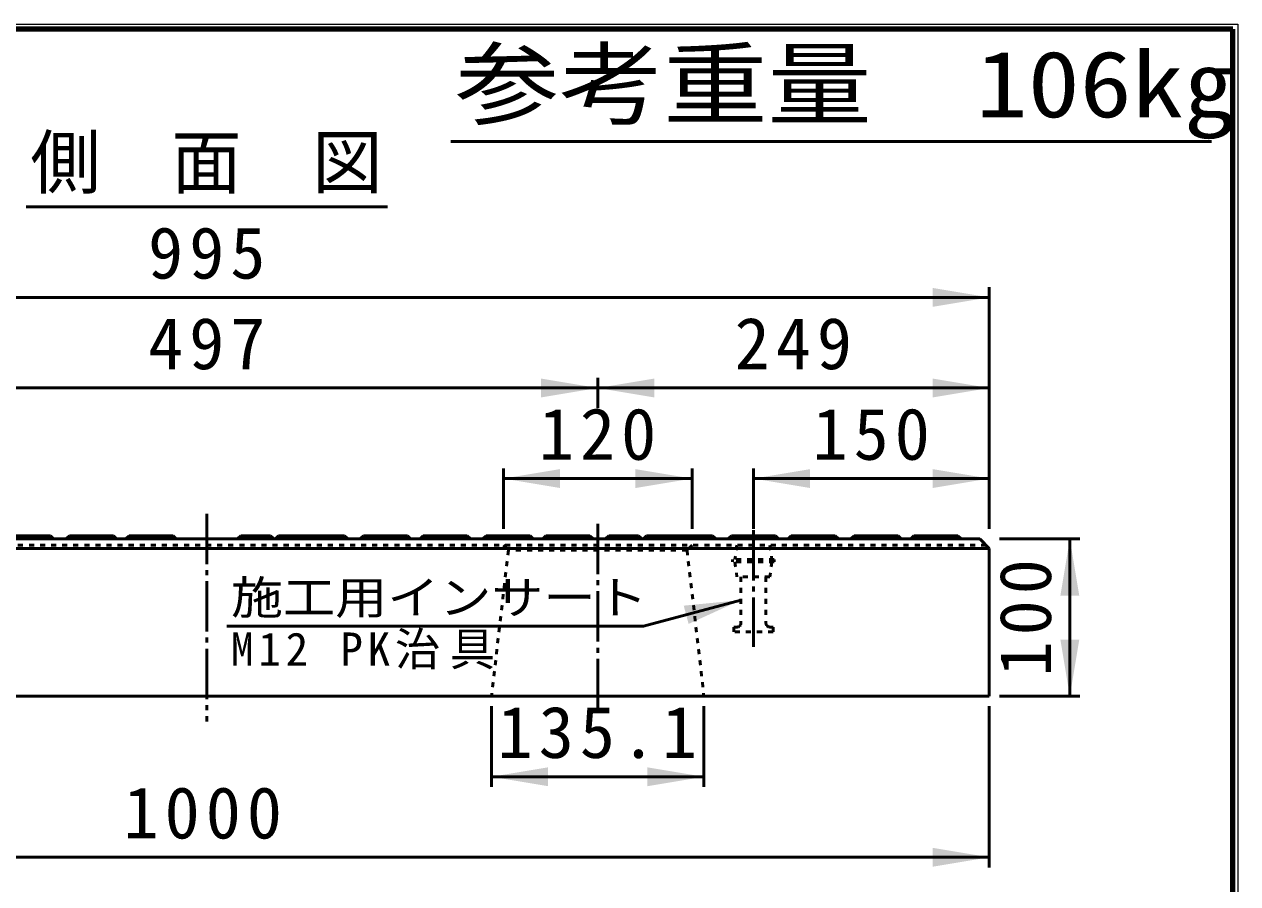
# Model space of a CAD drawing. Units: millimetres, scale not verified. Extents: x 100 to 4105, y 100 to 2870.
# Drawn here: x 2899 to 4105, y 2016 to 2870 of the extents above; entities that cross this region are included whole.
import ezdxf
from ezdxf.enums import TextEntityAlignment as Align

# ---------------------------------------------------------------- set-up
doc = ezdxf.new("R2010")
doc.units = ezdxf.units.MM
doc.header["$LTSCALE"] = 5
doc.linetypes.add('USER1', pattern=[13.4, 10, -1.2, 1, -1.2])
doc.linetypes.add('USER2', pattern=[2.2, 1, -1.2])
doc.layers.add('V-nasSTD', color=7, linetype='Continuous', lineweight=50)
doc.styles.add('ＭＳ ゴシック', font='')
doc.styles.get('ＭＳ ゴシック').set_extended_font_data('MS Gothic')

msp = doc.modelspace()

# ---------------------------------------------------------------- hatches: boundary and pattern name
at = {"layer": 'V-nasSTD'}
for points in [[(3801.924, 2589.288), (3858.174, 2598.663), (3801.924, 2608.038)], [(3412.861, 2518.038), (3469.111, 2508.663), (3412.861, 2499.288)], [(3525.361, 2518.038), (3469.111, 2508.663), (3525.361, 2499.288)], [(3801.924, 2499.288), (3858.174, 2508.663), (3801.924, 2518.038)], [(3431.611, 2428.038), (3375.361, 2418.663), (3431.611, 2409.288)], [(3506.611, 2428.038), (3562.861, 2418.663), (3506.611, 2409.288)], [(3680.049, 2428.038), (3623.799, 2418.663), (3680.049, 2409.288)], [(3801.924, 2428.038), (3858.174, 2418.663), (3801.924, 2409.288)], [(3928.799, 2302.413), (3938.174, 2358.663), (3947.549, 2302.413)], [(3554.539, 2292.407), (3611.299, 2297.91), (3559.392, 2274.295)], [(3947.549, 2258.663), (3938.174, 2202.413), (3928.799, 2258.663)], [(3419.814, 2113.038), (3363.564, 2122.413), (3419.814, 2131.788)], [(3518.408, 2113.038), (3574.658, 2122.413), (3518.408, 2131.788)], [(3801.924, 2033.038), (3858.174, 2042.413), (3801.924, 2051.788)]]:
    msp.add_hatch(color=256, dxfattribs=at).paths.add_polyline_path(points)

# ---------------------------------------------------------------- linework, layer by layer
at = {"layer": 'V-nasSTD', "lineweight": 100}
for p, q in [((4100, 2865), (105, 2865)), ((4100, 105), (4100, 2865))]:
    msp.add_line(p, q, dxfattribs=at)
at = {"layer": 'V-nasSTD'}
for p, q in [((3323.315, 2753.535), (4078.815, 2753.535)), ((2901.33, 2688.663), (3260.33, 2688.663)), ((3858.174, 2608.663), (3858.174, 2368.663)), ((3858.174, 2598.663), (2303.486, 2598.663)), ((3469.111, 2508.663), (2692.549, 2508.663)), ((3469.111, 2518.663), (3469.111, 2488.663)), ((3858.174, 2508.663), (3469.111, 2508.663)), ((3375.361, 2428.663), (3375.361, 2368.663)), ((3562.861, 2428.663), (3562.861, 2368.663)), ((3623.799, 2428.663), (3623.799, 2368.663)), ((3562.861, 2418.663), (3375.361, 2418.663)), ((3858.174, 2418.663), (3623.799, 2418.663)), ((3848.799, 2358.663), (2312.861, 2358.663)), ((2925.361, 2361.788), (2881.611, 2361.788)), ((2928.486, 2358.663), (2925.361, 2361.788)), ((2944.111, 2361.788), (2940.986, 2358.663)), ((2987.861, 2361.788), (2944.111, 2361.788)), ((2990.986, 2358.663), (2987.861, 2361.788)), ((3003.486, 2361.788), (3000.361, 2358.663)), ((3047.236, 2361.788), (3003.486, 2361.788)), ((3050.361, 2358.663), (3047.236, 2361.788)), ((3114.424, 2361.788), (3111.299, 2358.663)), ((3144.111, 2361.788), (3114.424, 2361.788)), ((3147.236, 2358.663), (3144.111, 2361.788)), ((3151.924, 2361.788), (3148.799, 2358.663)), ((3217.549, 2361.788), (3151.924, 2361.788)), ((3220.674, 2358.663), (3217.549, 2361.788)), ((3236.299, 2361.788), (3233.174, 2358.663)), ((3280.049, 2361.788), (3236.299, 2361.788)), ((3283.174, 2358.663), (3280.049, 2361.788)), ((3295.674, 2361.788), (3292.549, 2358.663)), ((3339.424, 2361.788), (3295.674, 2361.788)), ((3342.549, 2358.663), (3339.424, 2361.788)), ((3358.174, 2361.788), (3355.049, 2358.663)), ((3402.099, 2361.788), (3358.174, 2361.788)), ((3405.049, 2358.663), (3401.924, 2361.788)), ((3417.549, 2361.788), (3414.424, 2358.663)), ((3461.299, 2361.788), (3417.549, 2361.788)), ((3464.424, 2358.663), (3461.299, 2361.788)), ((3480.049, 2361.788), (3476.924, 2358.663)), ((3509.736, 2361.788), (3480.049, 2361.788)), ((3512.861, 2358.663), (3509.736, 2361.788)), ((3517.549, 2361.788), (3514.424, 2358.663)), ((3583.174, 2361.788), (3517.549, 2361.788)), ((3586.299, 2358.663), (3583.174, 2361.788)), ((3601.924, 2361.788), (3598.799, 2358.663)), ((3645.674, 2361.788), (3601.924, 2361.788)), ((3648.799, 2358.663), (3645.674, 2361.788)), ((3661.299, 2361.788), (3658.174, 2358.663)), ((3705.049, 2361.788), (3661.299, 2361.788)), ((3708.174, 2358.663), (3705.049, 2361.788)), ((3723.799, 2361.788), (3720.674, 2358.663)), ((3767.549, 2361.788), (3723.799, 2361.788)), ((3770.674, 2358.663), (3767.549, 2361.788)), ((3783.174, 2361.788), (3780.049, 2358.663)), ((3826.924, 2361.788), (3783.174, 2361.788)), ((3830.049, 2358.663), (3826.924, 2361.788)), ((3848.799, 2358.663), (3858.174, 2349.288)), ((3868.174, 2358.663), (3948.174, 2358.663)), ((3938.174, 2358.663), (3938.174, 2202.413)), ((3858.174, 2349.288), (2303.486, 2349.288)), ((3858.174, 2202.413), (3858.174, 2349.288)), ((3611.299, 2297.91), (3514.706, 2272.028)), ((3514.706, 2272.028), (3100.706, 2272.028)), ((2303.486, 2202.413), (3858.174, 2202.413)), ((3868.174, 2202.413), (3948.174, 2202.413)), ((3363.564, 2112.413), (3363.564, 2192.413)), ((3574.658, 2112.413), (3574.658, 2192.413)), ((3858.174, 2032.413), (3858.174, 2192.413)), ((3574.658, 2122.413), (3363.564, 2122.413)), ((3858.174, 2042.413), (2295.674, 2042.413))]:
    msp.add_line(p, q, dxfattribs=at)
at = {"layer": 'V-nasSTD', "linetype": 'USER1'}
for p, q in [((3080.83, 2383.663), (3080.83, 2177.413)), ((3469.111, 2373.663), (3469.111, 2187.413)), ((3623.799, 2367.413), (3623.799, 2251.475))]:
    msp.add_line(p, q, dxfattribs=at)
at = {"layer": 'V-nasSTD', "linetype": 'USER2'}
for p, q in [((3855.049, 2352.413), (2306.611, 2352.413)), ((3375.361, 2352.413), (3380.361, 2347.413)), ((3562.861, 2352.413), (3557.861, 2347.413)), ((3562.861, 2352.413), (3557.861, 2347.413)), ((3607.392, 2352.413), (3605.439, 2338.35)), ((3640.205, 2352.413), (3642.158, 2338.35)), ((3380.361, 2347.413), (3363.564, 2202.413)), ((3557.861, 2347.413), (3380.361, 2347.413)), ((3557.861, 2347.413), (3574.658, 2202.413)), ((3644.502, 2338.35), (3603.095, 2338.35)), ((3603.095, 2338.35), (3603.095, 2336.006)), ((3644.502, 2336.006), (3603.095, 2336.006)), ((3605.439, 2336.006), (3607.392, 2321.163)), ((3642.158, 2336.006), (3640.205, 2321.163)), ((3644.502, 2338.35), (3644.502, 2336.006)), ((3640.205, 2321.163), (3607.392, 2321.163)), ((3611.299, 2321.163), (3611.299, 2274.657)), ((3636.299, 2321.163), (3636.299, 2274.657)), ((3604.267, 2271.163), (3604.267, 2266.475)), ((3607.436, 2271.163), (3604.267, 2271.163)), ((3609.571, 2271.861), (3608.833, 2271.493)), ((3638.026, 2271.861), (3638.764, 2271.493)), ((3643.33, 2271.163), (3640.161, 2271.163)), ((3643.33, 2271.163), (3643.33, 2266.475)), ((3643.33, 2266.475), (3604.267, 2266.475))]:
    msp.add_line(p, q, dxfattribs=at)
at = {"layer": 'V-nasSTD', "lineweight": 13}
msp.add_lwpolyline([(100, 100), (100, 2870), (4105, 2870), (4105, 100)], close=True, dxfattribs=at)
at = {"layer": 'V-nasSTD', "linetype": 'USER2'}
for centre, start, end in [((3607.436, 2274.288), 270, 296.56505), ((3608.174, 2274.657), 296.56505, 0), ((3639.424, 2274.657), 180, 243.43495), ((3640.161, 2274.288), 243.43495, 270)]:
    msp.add_arc(centre, 3.125, start, end, dxfattribs=at)

# ---------------------------------------------------------------- texts
at = {"layer": 'V-nasSTD', "style": 'ＭＳ ゴシック', "width": 1.15}
for s, height, p in [('参考重量\u3000106kg', 65.98, (3327.315, 2843.535)), ('施工用インサート', 32.99, (3104.706, 2317.028))]:
    msp.add_text(s, height=height, dxfattribs=at).set_placement(p, align=Align.TOP_LEFT)
at = {"layer": 'V-nasSTD', "style": 'ＭＳ ゴシック'}
msp.add_text('側\u3000面\u3000図', height=51.32, dxfattribs=at).set_placement((2905.33, 2758.663), align=Align.TOP_LEFT)
at = {"layer": 'V-nasSTD', "attachment_point": 1, "style": 'ＭＳ ゴシック'}
for s, insert, char_height in [('\\T1.17;995', (3022.33, 2668.663), 51.32), ('\\T1.17;497', (3022.33, 2578.663), 51.32), ('\\T1.17;249', (3605.142, 2578.663), 51.32), ('\\T1.17;120', (3410.611, 2488.663), 51.32), ('\\T1.17;150', (3682.486, 2488.663), 51.32), ('\\T1.21;M12\\~PK治具', (3104.706, 2265.778), 32.99), ('\\T1.17;135.1', (3369.611, 2192.413), 51.32), ('\\T1.17;1000', (2997.924, 2112.413), 51.32)]:
    msp.add_mtext(s, dxfattribs=dict(at, insert=insert, char_height=char_height))
at = {"layer": 'V-nasSTD', "insert": (3868.174, 2222.038), "char_height": 51.32, "attachment_point": 1, "rotation": 90, "style": 'ＭＳ ゴシック'}
msp.add_mtext('\\T1.17;100', dxfattribs=at)

doc.saveas('drawing.dxf')
